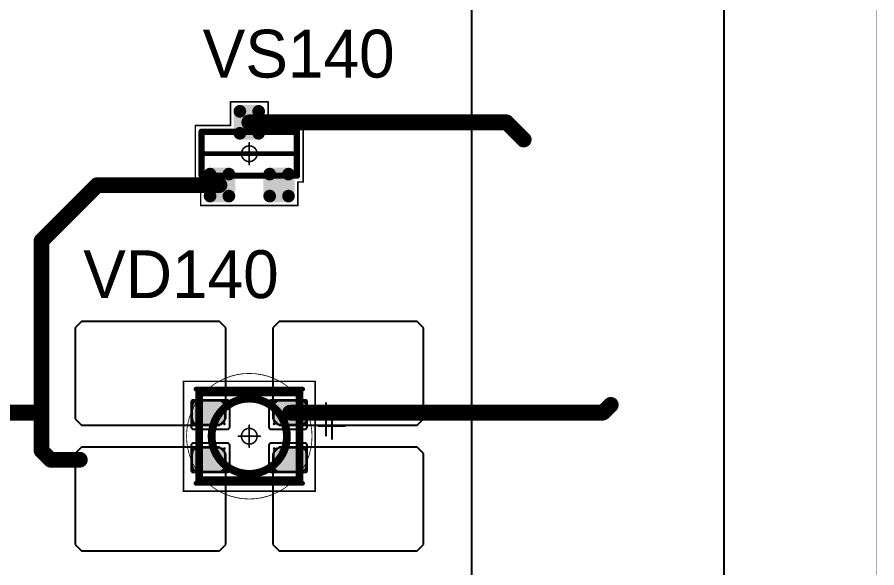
# Model space of a CAD drawing. Header units: millimetres. Extents: x 0 to 400, y 0 to 511.
# Drawn here: x 372.6 to 400.01, y 57.31 to 74.85 of the extents above; entities that cross this region are included whole.
import ezdxf

# ---------------------------------------------------------------- set-up
doc = ezdxf.new("R2010")
doc.units = ezdxf.units.MM
for name, color, linetype in [('Mechanical10', 56, 'Continuous'), ('Mechanical13', 56, 'Continuous'), ('Mechanical15', 56, 'Continuous'), ('Mechanical2', 216, 'Continuous'), ('TopLayer', 1, 'Continuous'), ('TopOverlay', 2, 'Continuous'), ('TopPaste', 8, 'Continuous'), ('TopSolder', 216, 'Continuous')]:
    doc.layers.add(name, color=color, linetype=linetype)

# ---------------------------------------------------------------- blocks, each defined once
blk = doc.blocks.new('SOT23_457')
at = {"layer": 'Mechanical13', "const_width": 0.1999996}
for points in [[(-0.7000011399999999, 1.52008078), (0.7000011399999999, 1.52008078)], [(-0.7000011399999999, 1.52008078), (-0.7000011399999999, -1.51991822)], [(0.7000011399999999, 1.52008078), (0.7000011399999999, -1.51991822)], [(-0.7000011399999999, -1.51991822), (0.7000011399999999, -1.51991822)]]:
    blk.add_lwpolyline(points, dxfattribs=at)
at = {"layer": 'Mechanical13', "const_width": 0.0999998}
for points in [[(-0.75000104, 1.52008078, 1), (-0.65000124, 1.52008078, 1)], [(-0.75000104, 1.52008078, 1), (-0.65000124, 1.52008078, 1)], [(0.65000124, 1.52008078, 1), (0.75000104, 1.52008078, 1)], [(0.65000124, 1.52008078, 1), (0.75000104, 1.52008078, 1)], [(-0.75000104, -1.51991822, 1), (-0.65000124, -1.51991822, 1)], [(-0.75000104, -1.51991822, 1), (-0.65000124, -1.51991822, 1)], [(0.65000124, -1.51991822, 1), (0.75000104, -1.51991822, 1)], [(0.65000124, -1.51991822, 1), (0.75000104, -1.51991822, 1)]]:
    blk.add_lwpolyline(points, format="xyb", close=True, dxfattribs=at)
at = {"layer": 'Mechanical15', "const_width": 0.0499999}
for points in [[(-0.90000074, 1.72008038), (-0.90000074, 1.55008072)], [(-0.90000074, 1.72008038), (0.90000074, 1.72008038)], [(0.90000074, 1.72008038), (0.90000074, 0.6000800799999999)], [(-1.64999924, 1.55008072), (-1.64999924, -1.54991816)], [(-1.64999924, 1.55008072), (-0.90000074, 1.55008072)], [(0.90000074, 0.6000800799999999), (1.64999924, 0.6000800799999999)], [(1.64999924, 0.6000800799999999), (1.64999924, -0.59991752)], [(0, 0.35008058), (0, -0.34991802)], [(-0.3499993, 8.128e-05), (0.3499993, 8.128e-05)], [(0.90000074, -0.59991752), (1.64999924, -0.59991752)], [(0.90000074, -0.59991752), (0.90000074, -1.71991782)], [(-1.64999924, -1.54991816), (-0.90000074, -1.54991816)], [(-0.90000074, -1.54991816), (-0.90000074, -1.71991782)], [(-0.90000074, -1.71991782), (0.90000074, -1.71991782)]]:
    blk.add_lwpolyline(points, dxfattribs=at)
at = {"layer": 'Mechanical15'}
for points, const_width in [([(-0.9125000799999999, 1.72008038, 1), (-0.8875014, 1.72008038, 1)], 0.02499868), ([(-0.9125000799999999, 1.72008038, 1), (-0.8875014, 1.72008038, 1)], 0.02499868), ([(0.8875014, 1.72008038, 1), (0.9125000799999999, 1.72008038, 1)], 0.02499868), ([(0.8875014, 1.72008038, 1), (0.9125000799999999, 1.72008038, 1)], 0.02499868), ([(-1.66249858, 1.55008072, 1), (-1.6374999, 1.55008072, 1)], 0.02499868), ([(-1.66249858, 1.55008072, 1), (-1.6374999, 1.55008072, 1)], 0.02499868), ([(-0.9125000799999999, 1.55008072, 1), (-0.8875014, 1.55008072, 1)], 0.02499868), ([(-0.9125000799999999, 1.55008072, 1), (-0.8875014, 1.55008072, 1)], 0.02499868), ([(0.8875014, 0.6000800799999999, 1), (0.9125000799999999, 0.6000800799999999, 1)], 0.02499868), ([(0.8875014, 0.6000800799999999, 1), (0.9125000799999999, 0.6000800799999999, 1)], 0.02499868), ([(1.6374999, 0.6000800799999999, 1), (1.66249858, 0.6000800799999999, 1)], 0.02499868), ([(1.6374999, 0.6000800799999999, 1), (1.66249858, 0.6000800799999999, 1)], 0.02499868), ([(0.2499995, 8.128e-05, 1), (-0.2499995, 8.128e-05, 1)], 0.0499999), ([(-0.01249934, 0.35008058, 1), (0.01249934, 0.35008058, 1)], 0.02499868), ([(-0.36249864, 8.128e-05, 1), (-0.33749996, 8.128e-05, 1)], 0.02499868), ([(-0.26249884, 8.128e-05, 1), (-0.23750016, 8.128e-05, 1)], 0.02499868), ([(0.23750016, 8.128e-05, 1), (0.26249884, 8.128e-05, 1)], 0.02499868), ([(0.33749996, 8.128e-05, 1), (0.36249864, 8.128e-05, 1)], 0.02499868), ([(-0.01249934, -0.34991802, 1), (0.01249934, -0.34991802, 1)], 0.02499868), ([(0.8875014, -0.59991752, 1), (0.9125000799999999, -0.59991752, 1)], 0.02499868), ([(0.8875014, -0.59991752, 1), (0.9125000799999999, -0.59991752, 1)], 0.02499868), ([(1.6374999, -0.59991752, 1), (1.66249858, -0.59991752, 1)], 0.02499868), ([(1.6374999, -0.59991752, 1), (1.66249858, -0.59991752, 1)], 0.02499868), ([(-1.66249858, -1.54991816, 1), (-1.6374999, -1.54991816, 1)], 0.02499868), ([(-1.66249858, -1.54991816, 1), (-1.6374999, -1.54991816, 1)], 0.02499868), ([(-0.9125000799999999, -1.54991816, 1), (-0.8875014, -1.54991816, 1)], 0.02499868), ([(-0.9125000799999999, -1.54991816, 1), (-0.8875014, -1.54991816, 1)], 0.02499868), ([(-0.9125000799999999, -1.71991782, 1), (-0.8875014, -1.71991782, 1)], 0.02499868), ([(-0.9125000799999999, -1.71991782, 1), (-0.8875014, -1.71991782, 1)], 0.02499868), ([(0.8875014, -1.71991782, 1), (0.9125000799999999, -1.71991782, 1)], 0.02499868), ([(0.8875014, -1.71991782, 1), (0.9125000799999999, -1.71991782, 1)], 0.02499868)]:
    blk.add_lwpolyline(points, format="xyb", close=True, dxfattribs=dict(at, const_width=const_width))
at = {"layer": 'TopLayer', "const_width": 0.0999998}
for points in [[(-1.39999974, 1.25008132, 1), (-1.29999994, 1.25008132, 1)], [(-0.7000011399999999, 1.25008132, 1), (-0.6000013399999999, 1.25008132, 1)], [(-1.39999974, 0.65008252, 1), (-1.29999994, 0.65008252, 1)], [(-0.7000011399999999, 0.65008252, 1), (-0.6000013399999999, 0.65008252, 1)], [(0.6000013399999999, 0.30008068, 1), (0.7000011399999999, 0.30008068, 1)], [(1.29999994, 0.30008068, 1), (1.39999974, 0.30008068, 1)], [(0.6000013399999999, -0.29991812, 1), (0.7000011399999999, -0.29991812, 1)], [(1.29999994, -0.29991812, 1), (1.39999974, -0.29991812, 1)], [(-1.39999974, -0.64991996, 1), (-1.29999994, -0.64991996, 1)], [(-0.7000011399999999, -0.64991996, 1), (-0.6000013399999999, -0.64991996, 1)], [(-1.39999974, -1.24991876, 1), (-1.29999994, -1.24991876, 1)], [(-0.7000011399999999, -1.24991876, 1), (-0.6000013399999999, -1.24991876, 1)]]:
    blk.add_lwpolyline(points, format="xyb", close=True, dxfattribs=at)
at = {"layer": 'TopLayer'}
for points in [[(-1.44999964, 1.25008132), (-1.44999964, 0.65008252), (-0.55000144, 1.25008132), (-0.55000144, 0.65008252)], [(-1.34999984, 1.35008112), (-1.34999984, 0.55008272), (-0.65000124, 1.35008112), (-0.65000124, 0.55008272)], [(0.55000144, 0.30008068), (0.55000144, -0.29991812), (1.44999964, 0.30008068), (1.44999964, -0.29991812)], [(0.65000124, 0.40008048), (0.65000124, -0.39991792), (1.34999984, 0.40008048), (1.34999984, -0.39991792)], [(-1.44999964, -0.64991996), (-1.44999964, -1.24991876), (-0.55000144, -0.64991996), (-0.55000144, -1.24991876)], [(-1.34999984, -0.54992016), (-1.34999984, -1.34991856), (-0.65000124, -0.54992016), (-0.65000124, -1.34991856)]]:
    blk.add_solid(points, dxfattribs=at)
at = {"layer": 'TopOverlay', "const_width": 0.1499997}
blk.add_lwpolyline([(0, 1.49999954), (0, -1.49999954)], dxfattribs=at)
at = {"layer": 'TopOverlay', "const_width": 0.07499858}
for points in [[(-0.03750056, 1.49999954, 1), (0.03750056, 1.49999954, 1)], [(-0.03750056, -1.49999954, 1), (0.03750056, -1.49999954, 1)]]:
    blk.add_lwpolyline(points, format="xyb", close=True, dxfattribs=at)
at = {"layer": 'TopPaste', "const_width": 0.07499858}
for points in [[(-1.38749786, 1.25008132, 1), (-1.31250182, 1.25008132, 1)], [(-0.68749926, 1.25008132, 1), (-0.61250322, 1.25008132, 1)], [(-1.38749786, 0.65008252, 1), (-1.31250182, 0.65008252, 1)], [(-0.68749926, 0.65008252, 1), (-0.61250322, 0.65008252, 1)], [(0.61250322, 0.30008068, 1), (0.68749926, 0.30008068, 1)], [(1.31250182, 0.30008068, 1), (1.38749786, 0.30008068, 1)], [(0.61250322, -0.29991812, 1), (0.68749926, -0.29991812, 1)], [(1.31250182, -0.29991812, 1), (1.38749786, -0.29991812, 1)], [(-1.38749786, -0.64991996, 1), (-1.31250182, -0.64991996, 1)], [(-0.68749926, -0.64991996, 1), (-0.61250322, -0.64991996, 1)], [(-1.38749786, -1.24991876, 1), (-1.31250182, -1.24991876, 1)], [(-0.68749926, -1.24991876, 1), (-0.61250322, -1.24991876, 1)]]:
    blk.add_lwpolyline(points, format="xyb", close=True, dxfattribs=at)
at = {"layer": 'TopPaste'}
for points in [[(-1.42499842, 1.25008132), (-1.42499842, 0.65008252), (-0.5750026599999999, 1.25008132), (-0.5750026599999999, 0.65008252)], [(-1.34999984, 1.3250799), (-1.34999984, 0.57508394), (-0.65000124, 1.3250799), (-0.65000124, 0.57508394)], [(0.5750026599999999, 0.30008068), (0.5750026599999999, -0.29991812), (1.42499842, 0.30008068), (1.42499842, -0.29991812)], [(0.65000124, 0.37507926), (0.65000124, -0.3749166999999999), (1.34999984, 0.37507926), (1.34999984, -0.3749166999999999)], [(-1.42499842, -0.64991996), (-1.42499842, -1.24991876), (-0.5750026599999999, -0.64991996), (-0.5750026599999999, -1.24991876)], [(-1.34999984, -0.57492138), (-1.34999984, -1.32491734), (-0.65000124, -0.57492138), (-0.65000124, -1.32491734)]]:
    blk.add_solid(points, dxfattribs=at)
at = {"layer": 'TopSolder', "const_width": 0.2015998}
for points in [[(-1.45079974, 1.25008132, 1), (-1.24919994, 1.25008132, 1)], [(-0.75080114, 1.25008132, 1), (-0.5492013399999999, 1.25008132, 1)], [(-1.45079974, 0.65008252, 1), (-1.24919994, 0.65008252, 1)], [(-0.75080114, 0.65008252, 1), (-0.5492013399999999, 0.65008252, 1)], [(0.5492013399999999, 0.30008068, 1), (0.75080114, 0.30008068, 1)], [(1.24919994, 0.30008068, 1), (1.45079974, 0.30008068, 1)], [(0.5492013399999999, -0.29991812, 1), (0.75080114, -0.29991812, 1)], [(1.24919994, -0.29991812, 1), (1.45079974, -0.29991812, 1)], [(-1.45079974, -0.64991996, 1), (-1.24919994, -0.64991996, 1)], [(-0.75080114, -0.64991996, 1), (-0.5492013399999999, -0.64991996, 1)], [(-1.45079974, -1.24991876, 1), (-1.24919994, -1.24991876, 1)], [(-0.75080114, -1.24991876, 1), (-0.5492013399999999, -1.24991876, 1)]]:
    blk.add_lwpolyline(points, format="xyb", close=True, dxfattribs=at)
at = {"layer": 'TopSolder'}
for points in [[(-1.34999984, 1.45168112), (-1.34999984, 0.44848272), (-0.65000124, 1.45168112), (-0.65000124, 0.44848272)], [(-1.55159964, 1.25008132), (-1.55159964, 0.65008252), (-0.4484014399999999, 1.25008132), (-0.4484014399999999, 0.65008252)], [(0.4484014399999999, 0.30008068), (0.4484014399999999, -0.29991812), (1.55159964, 0.30008068), (1.55159964, -0.29991812)], [(0.65000124, 0.50168048), (0.65000124, -0.50151792), (1.34999984, 0.50168048), (1.34999984, -0.50151792)], [(-1.34999984, -0.44832016), (-1.34999984, -1.45151856), (-0.65000124, -0.44832016), (-0.65000124, -1.45151856)], [(-1.55159964, -0.64991996), (-1.55159964, -1.24991876), (-0.4484014399999999, -0.64991996), (-0.4484014399999999, -1.24991876)]]:
    blk.add_solid(points, dxfattribs=at)
blk = doc.blocks.new('E65F_661')
at = {"layer": 'Mechanical13'}
for p, q in [((2.44058186, 1.07119928), (2.44058186, 0)), ((1.90498222, 0.5355996399999999), (2.9761815, 0.5355996399999999))]:
    blk.add_line(p, q, dxfattribs=at)
at = {"layer": 'Mechanical13', "const_width": 0.2499995}
for points in [[(-1.60001712, -1.39999974), (-1.60001712, 1.39999974)], [(-1.60001712, 1.39999974), (1.59998156, 1.39999974)], [(1.59998156, -1.39999974), (1.59998156, 1.39999974)], [(-1.60001712, -1.39999974), (1.59998156, -1.39999974)]]:
    blk.add_lwpolyline(points, dxfattribs=at)
at = {"layer": 'Mechanical13'}
for points, const_width in [([(-1.66251636, 1.39999974, 1), (-1.53751788, 1.39999974, 1)], 0.12499848), ([(-1.66251636, 1.39999974, 1), (-1.53751788, 1.39999974, 1)], 0.12499848), ([(1.53748232, 1.39999974, 1), (1.6624808, 1.39999974, 1)], 0.12499848), ([(1.53748232, 1.39999974, 1), (1.6624808, 1.39999974, 1)], 0.12499848), ([(1.19998236, 0, 1), (-1.20001792, 0, 1)], 0.2499995), ([(-1.26251716, 0, 1), (-1.13751868, 0, 1)], 0.12499848), ([(1.13748312, 0, 1), (1.2624816, 0, 1)], 0.12499848), ([(-1.66251636, -1.39999974, 1), (-1.53751788, -1.39999974, 1)], 0.12499848), ([(-1.66251636, -1.39999974, 1), (-1.53751788, -1.39999974, 1)], 0.12499848), ([(1.53748232, -1.39999974, 1), (1.6624808, -1.39999974, 1)], 0.12499848), ([(1.53748232, -1.39999974, 1), (1.6624808, -1.39999974, 1)], 0.12499848)]:
    blk.add_lwpolyline(points, format="xyb", close=True, dxfattribs=dict(at, const_width=const_width))
at = {"layer": 'Mechanical15', "const_width": 0.0499999}
for points in [[(-2.10003644, 1.75000158), (2.09996532, 1.74999904)], [(-2.10003644, -1.75000158), (-2.10003644, 1.75000158)], [(2.09996532, -1.74999904), (2.09996532, 1.74999904)], [(-1.778e-05, -0.3499993), (-1.778e-05, 0.3499993)], [(-1.778e-05, -0.3499993), (-1.778e-05, 0.3499993)], [(-0.35003486, 1.778e-05), (0.34996374, 1.778e-05)], [(-0.35001708, 0), (0.34998152, 0)], [(-2.10003644, -1.75000158), (2.09996532, -1.74999904)]]:
    blk.add_lwpolyline(points, dxfattribs=at)
at = {"layer": 'Mechanical15'}
for points, const_width in [([(-2.11253578, 1.75000158, 1), (-2.0875371, 1.75000158, 1)], 0.02499868), ([(-2.11253578, 1.75000158, 1), (-2.0875371, 1.75000158, 1)], 0.02499868), ([(2.08746598, 1.74999904, 1), (2.11246466, 1.74999904, 1)], 0.02499868), ([(2.08746598, 1.74999904, 1), (2.11246466, 1.74999904, 1)], 0.02499868), ([(0.24996394, 1.778e-05, 1), (-0.25003506, 1.778e-05, 1)], 0.0499999), ([(0.24998172, 0, 1), (-0.25001728, 0, 1)], 0.0499999), ([(-0.01251712, 0.3499993, 1), (0.01248156, 0.3499993, 1)], 0.02499868), ([(-0.01251712, 0.3499993, 1), (0.01248156, 0.3499993, 1)], 0.02499868), ([(-0.3625342, 1.778e-05, 1), (-0.33753552, 1.778e-05, 1)], 0.02499868), ([(-0.36251642, 0, 1), (-0.33751774, 0, 1)], 0.02499868), ([(-0.2625344, 1.778e-05, 1), (-0.23753572, 1.778e-05, 1)], 0.02499868), ([(-0.26251662, 0, 1), (-0.23751794, 0, 1)], 0.02499868), ([(0.2374646, 1.778e-05, 1), (0.26246328, 1.778e-05, 1)], 0.02499868), ([(0.23748238, 0, 1), (0.26248106, 0, 1)], 0.02499868), ([(0.3374643999999999, 1.778e-05, 1), (0.36246308, 1.778e-05, 1)], 0.02499868), ([(0.33748218, 0, 1), (0.36248086, 0, 1)], 0.02499868), ([(-0.01251712, -0.3499993, 1), (0.01248156, -0.3499993, 1)], 0.02499868), ([(-0.01251712, -0.3499993, 1), (0.01248156, -0.3499993, 1)], 0.02499868), ([(-2.11253578, -1.75000158, 1), (-2.0875371, -1.75000158, 1)], 0.02499868), ([(-2.11253578, -1.75000158, 1), (-2.0875371, -1.75000158, 1)], 0.02499868), ([(2.08746598, -1.74999904, 1), (2.11246466, -1.74999904, 1)], 0.02499868), ([(2.08746598, -1.74999904, 1), (2.11246466, -1.74999904, 1)], 0.02499868)]:
    blk.add_lwpolyline(points, format="xyb", close=True, dxfattribs=dict(at, const_width=const_width))
at = {"layer": 'TopLayer'}
for p, q in [((-5.35001724, 3.64999778), (-5.55001684, 3.44999818)), ((-0.9500158799999998, 3.650002859999999), (-5.35001724, 3.65000032)), ((-5.35001724, 3.65000032), (-5.35001724, 3.64999778)), ((-0.75001374, 3.45000072), (-0.9500158799999998, 3.650002859999999)), ((0.9499803199999999, 3.64999778), (0.7499807199999999, 3.44999818)), ((5.34997914, 3.65000032), (0.9499803199999999, 3.650002859999999)), ((0.9499803199999999, 3.650002859999999), (0.9499803199999999, 3.64999778)), ((5.54997874, 3.45000072), (5.34997914, 3.65000032)), ((-5.55001684, 3.44999818), (-5.54973236, 3.4497137)), ((-5.54973236, 3.4497137), (-5.54973236, 0.5499989)), ((-0.75001628, 0.54999636), (-0.75001374, 3.45000072)), ((0.7499807199999999, 3.44999818), (0.7502652, 3.4497137)), ((0.7502652, 3.4497137), (0.7502652, 0.5499989)), ((5.54998128, 0.54999636), (5.54997874, 3.45000072)), ((-5.54973236, 0.5499989), (-5.35001724, 0.3499993)), ((-0.9500158799999998, 0.3499993), (-0.75001628, 0.54999636)), ((0.7502652, 0.5499989), (0.9499803199999999, 0.3499993)), ((5.349981679999999, 0.3499993), (5.54998128, 0.54999636)), ((-5.35001724, 0.3499993), (-0.9500158799999998, 0.3499993)), ((0.9499803199999999, 0.3499993), (5.349981679999999, 0.3499993)), ((-5.35001724, -0.35000184), (-5.55001684, -0.55000144)), ((-0.9500158799999998, -0.3499993), (-5.35001724, -0.3499993)), ((-5.35001724, -0.3499993), (-5.35001724, -0.35000184)), ((-0.75001628, -0.54999636), (-0.9500158799999998, -0.3499993)), ((0.9499803199999999, -0.35000184), (0.7499807199999999, -0.55000144)), ((5.349981679999999, -0.3499993), (0.9499803199999999, -0.3499993)), ((0.9499803199999999, -0.3499993), (0.9499803199999999, -0.35000184)), ((5.54998128, -0.54999636), (5.349981679999999, -0.3499993)), ((-5.55001684, -0.55000144), (-5.54973236, -0.55028592)), ((-5.54973236, -0.55028592), (-5.54973236, -3.45000072)), ((-0.75001374, -3.45000072), (-0.75001628, -0.54999636)), ((0.7499807199999999, -0.55000144), (0.7502652, -0.55028592)), ((0.7502652, -0.55028592), (0.7502652, -3.45000072)), ((5.54997874, -3.45000072), (5.54998128, -0.54999636)), ((-5.54973236, -3.45000072), (-5.35001724, -3.65000032)), ((-0.9500158799999998, -3.650002859999999), (-0.75001374, -3.45000072)), ((0.7502652, -3.45000072), (0.9499803199999999, -3.650002859999999)), ((5.34997914, -3.65000032), (5.54997874, -3.45000072)), ((-5.35001724, -3.65000032), (-0.9500158799999998, -3.650002859999999)), ((0.9499803199999999, -3.650002859999999), (5.34997914, -3.65000032))]:
    blk.add_line(p, q, dxfattribs=at)
at = {"layer": 'TopLayer', "const_width": 0.03999991999999999}
for points in [[(-1.82994554, 1.11000032, 1), (-1.78994562, 1.11000032, 1)], [(-0.8099475799999999, 1.11000032, 1), (-0.7699476599999999, 1.11000032, 1)], [(0.77005434, 1.11000032, 1), (0.81005426, 1.11000032, 1)], [(1.7900523, 1.11000032, 1), (1.83005222, 1.11000032, 1)], [(-1.82994554, 0.39000176, 1), (-1.78994562, 0.39000176, 1)], [(-0.8099475799999999, 0.39000176, 1), (-0.7699476599999999, 0.39000176, 1)], [(0.77005434, 0.39000176, 1), (0.81005426, 0.39000176, 1)], [(1.7900523, 0.39000176, 1), (1.83005222, 0.39000176, 1)], [(-1.82994554, -0.39000176, 1), (-1.78994562, -0.39000176, 1)], [(-0.8099475799999999, -0.39000176, 1), (-0.7699476599999999, -0.39000176, 1)], [(0.77005434, -0.39000176, 1), (0.81005426, -0.39000176, 1)], [(1.7900523, -0.39000176, 1), (1.83005222, -0.39000176, 1)], [(-1.82994554, -1.11000032, 1), (-1.78994562, -1.11000032, 1)], [(-0.8099475799999999, -1.11000032, 1), (-0.7699476599999999, -1.11000032, 1)], [(0.77005434, -1.11000032, 1), (0.81005426, -1.11000032, 1)], [(1.7900523, -1.11000032, 1), (1.83005222, -1.11000032, 1)]]:
    blk.add_lwpolyline(points, format="xyb", close=True, dxfattribs=at)
at = {"layer": 'TopLayer'}
for points in [[(-1.8499455, 1.11000032), (-1.8499455, 0.39000176), (-0.7499477, 1.11000032), (-0.7499477, 0.39000176)], [(-1.80994558, 1.15000024), (-1.80994558, 0.35000184), (-0.78994762, 1.15000024), (-0.78994762, 0.35000184)], [(0.7500543799999999, 1.11000032), (0.7500543799999999, 0.39000176), (1.85005218, 1.11000032), (1.85005218, 0.39000176)], [(0.7900543, 1.15000024), (0.7900543, 0.35000184), (1.81005226, 1.15000024), (1.81005226, 0.35000184)], [(-1.8499455, -0.39000176), (-1.8499455, -1.11000032), (-0.7499477, -0.39000176), (-0.7499477, -1.11000032)], [(-1.80994558, -0.35000184), (-1.80994558, -1.15000024), (-0.78994762, -0.35000184), (-0.78994762, -1.15000024)], [(0.7500543799999999, -0.39000176), (0.7500543799999999, -1.11000032), (1.85005218, -0.39000176), (1.85005218, -1.11000032)], [(0.7900543, -0.35000184), (0.7900543, -1.15000024), (1.81005226, -0.35000184), (1.81005226, -1.15000024)]]:
    blk.add_solid(points, dxfattribs=at)
at = {"layer": 'TopOverlay'}
for p, q in [((2.62846312, 0.75696064), (2.62846312, -0.0999998)), ((2.1999829, 0.32848042), (3.05694334, 0.32848042))]:
    blk.add_line(p, q, dxfattribs=at)
at = {"layer": 'TopOverlay', "const_width": 0.1499997}
for points in [[(-1.70001692, 1.49999954), (1.69998136, 1.49999954)], [(-1.70001692, -1.49999954), (1.69998136, -1.49999954)]]:
    blk.add_lwpolyline(points, dxfattribs=at)
at = {"layer": 'TopOverlay', "const_width": 0.07499858}
for points in [[(-1.73751748, 1.49999954, 1), (-1.66251636, 1.49999954, 1)], [(1.6624808, 1.49999954, 1), (1.73748192, 1.49999954, 1)], [(-1.73751748, -1.49999954, 1), (-1.66251636, -1.49999954, 1)], [(1.6624808, -1.49999954, 1), (1.73748192, -1.49999954, 1)]]:
    blk.add_lwpolyline(points, format="xyb", close=True, dxfattribs=at)
at = {"layer": 'TopPaste'}
for p, q in [((-1.7106773, 1.11412274), (-1.77269648, 1.0726801)), ((-1.63751768, 1.1286744), (-1.7106773, 1.11412274)), ((-0.96251776, 1.1286744), (-1.63751768, 1.1286744)), ((-0.8893581399999999, 1.11412274), (-0.96251776, 1.1286744)), ((-0.82733896, 1.0726801), (-0.8893581399999999, 1.11412274)), ((0.88932258, 1.11412274), (0.8273034, 1.0726801)), ((0.9624822000000001, 1.1286744), (0.88932258, 1.11412274)), ((1.63748212, 1.1286744), (0.9624822000000001, 1.1286744)), ((1.71064174, 1.11412274), (1.63748212, 1.1286744)), ((1.77266092, 1.0726801), (1.71064174, 1.11412274)), ((-1.81413912, 1.01066092), (-1.82869078, 0.9375012999999999)), ((-1.82869078, 0.9375012999999999), (-1.82869078, 0.56250078)), ((-1.77269648, 1.0726801), (-1.81413912, 1.01066092)), ((-0.78589632, 1.01066092), (-0.82733896, 1.0726801)), ((-0.7713446599999999, 0.9375012999999999), (-0.78589632, 1.01066092)), ((-0.7713446599999999, 0.56250078), (-0.7713446599999999, 0.9375012999999999)), ((0.7858607599999999, 1.01066092), (0.7713091, 0.9375012999999999)), ((0.7713091, 0.9375012999999999), (0.7713091, 0.56250078)), ((0.8273034, 1.0726801), (0.7858607599999999, 1.01066092)), ((1.81410356, 1.01066092), (1.77266092, 1.0726801)), ((1.82865522, 0.9375012999999999), (1.81410356, 1.01066092)), ((1.82865522, 0.56250078), (1.82865522, 0.9375012999999999)), ((-1.82869078, 0.56250078), (-1.81413912, 0.4893386199999999)), ((-0.78589632, 0.4893386199999999), (-0.7713446599999999, 0.56250078)), ((0.7713091, 0.56250078), (0.7858633, 0.4893411599999999)), ((1.8141061, 0.4893411599999999), (1.82865522, 0.56250078)), ((-1.81413912, 0.4893386199999999), (-1.77269648, 0.42732198)), ((-1.77269648, 0.42732198), (-1.7106773, 0.3858768)), ((-1.7106773, 0.3858768), (-1.63751768, 0.3713251399999999)), ((-1.63751768, 0.3713251399999999), (-0.96251776, 0.3713251399999999)), ((-0.96251776, 0.3713251399999999), (-0.8893581399999999, 0.3858768)), ((-0.8893581399999999, 0.3858768), (-0.82733896, 0.42732198)), ((-0.82733896, 0.42732198), (-0.78589632, 0.4893386199999999)), ((0.7858633, 0.4893411599999999), (0.8273034, 0.42732198)), ((0.8273034, 0.42732198), (0.88932258, 0.38587934)), ((0.88932258, 0.38587934), (0.9624822000000001, 0.3713251399999999)), ((0.9624822000000001, 0.3713251399999999), (1.63748212, 0.37132768)), ((1.63748212, 0.37132768), (1.71064174, 0.3858768)), ((1.71064174, 0.3858768), (1.77266092, 0.42732198)), ((1.77266092, 0.42732198), (1.8141061, 0.4893411599999999)), ((-1.81413912, -0.4893386199999999), (-1.82869078, -0.56250078)), ((-1.77269648, -0.42732198), (-1.81413912, -0.4893386199999999)), ((-1.7106773, -0.3858768), (-1.77269648, -0.42732198)), ((-1.63751768, -0.3713251399999999), (-1.7106773, -0.3858768)), ((-0.96251776, -0.3713251399999999), (-1.63751768, -0.3713251399999999)), ((-0.8893581399999999, -0.3858768), (-0.96251776, -0.3713251399999999)), ((-0.82733896, -0.42732198), (-0.8893581399999999, -0.3858768)), ((-0.78589632, -0.4893386199999999), (-0.82733896, -0.42732198)), ((-0.7713446599999999, -0.56250078), (-0.78589632, -0.4893386199999999)), ((0.7858633, -0.4893411599999999), (0.7713091, -0.56250078)), ((0.8273034, -0.42732198), (0.7858633, -0.4893411599999999)), ((0.88932258, -0.38587934), (0.8273034, -0.42732198)), ((0.9624822000000001, -0.3713251399999999), (0.88932258, -0.38587934)), ((1.63748212, -0.37132768), (0.9624822000000001, -0.3713251399999999)), ((1.71064174, -0.3858768), (1.63748212, -0.37132768)), ((1.77266092, -0.42732198), (1.71064174, -0.3858768)), ((1.8141061, -0.4893411599999999), (1.77266092, -0.42732198)), ((1.82865522, -0.56250078), (1.8141061, -0.4893411599999999)), ((-1.82869078, -0.56250078), (-1.82869078, -0.9375012999999999)), ((-0.7713446599999999, -0.9375012999999999), (-0.7713446599999999, -0.56250078)), ((0.7713091, -0.56250078), (0.7713091, -0.9375012999999999)), ((1.82865522, -0.9375012999999999), (1.82865522, -0.56250078)), ((-1.82869078, -0.9375012999999999), (-1.81413912, -1.01066092)), ((-1.81413912, -1.01066092), (-1.77269648, -1.0726801)), ((-1.77269648, -1.0726801), (-1.7106773, -1.11412274)), ((-0.8893581399999999, -1.11412274), (-0.82733896, -1.0726801)), ((-0.82733896, -1.0726801), (-0.78589632, -1.01066092)), ((-0.78589632, -1.01066092), (-0.7713446599999999, -0.9375012999999999)), ((0.7713091, -0.9375012999999999), (0.7858607599999999, -1.01066092)), ((0.7858607599999999, -1.01066092), (0.8273034, -1.0726801)), ((0.8273034, -1.0726801), (0.88932258, -1.11412274)), ((1.71064174, -1.11412274), (1.77266092, -1.0726801)), ((1.77266092, -1.0726801), (1.81410356, -1.01066092)), ((1.81410356, -1.01066092), (1.82865522, -0.9375012999999999)), ((-1.7106773, -1.11412274), (-1.63751768, -1.1286744)), ((-1.63751768, -1.1286744), (-0.96251776, -1.1286744)), ((-0.96251776, -1.1286744), (-0.8893581399999999, -1.11412274)), ((0.88932258, -1.11412274), (0.9624822000000001, -1.1286744)), ((0.9624822000000001, -1.1286744), (1.63748212, -1.1286744)), ((1.63748212, -1.1286744), (1.71064174, -1.11412274))]:
    blk.add_line(p, q, dxfattribs=at)
at = {"layer": 'TopSolder'}
for p, q in [((-1.84997598, 1.10063026), (-1.8500344, 1.1005693)), ((-1.8500344, 1.1005693), (-1.8500344, 0.3005455)), ((-1.84997344, 1.11056928), (-1.84997598, 1.10063026)), ((-1.84236106, 1.12892586), (-1.84997344, 1.11056928)), ((-1.82830216, 1.1429746), (-1.84236106, 1.12892586)), ((-1.80993796, 1.15057174), (-1.82830216, 1.1429746)), ((-1.80000148, 1.15056666), (-1.80993796, 1.15057174)), ((-0.7000443199999999, 1.15057174), (-1.80000148, 1.15056666)), ((-0.68512436, 1.15057174), (-0.7000443199999999, 1.1505692)), ((-0.7000443199999999, 1.1505692), (-0.7000443199999999, 1.15057174)), ((-0.6575552, 1.1391519), (-0.68512436, 1.15057174)), ((-0.63645542, 1.11805466), (-0.6575552, 1.1391519)), ((-0.6250355799999999, 1.0904855), (-0.63645542, 1.11805466)), ((0.6363843, 1.11804196), (0.6249746199999999, 1.09047534)), ((0.6574764599999999, 1.13914174), (0.6363843, 1.11804196)), ((0.68503546, 1.15056666), (0.6574764599999999, 1.13914174)), ((0.69995288, 1.1505692), (0.68503546, 1.15056666)), ((1.79996846, 1.15056412), (0.69995288, 1.1505692)), ((1.799971, 1.1505565), (1.79996846, 1.15056412)), ((1.80990748, 1.15055904), (1.799971, 1.1505565)), ((1.82826914, 1.14295428), (1.80990748, 1.15055904)), ((1.84232296, 1.12890046), (1.82826914, 1.14295428)), ((1.84992772, 1.11054134), (1.84232296, 1.12890046)), ((1.84992772, 1.10060232), (1.84992772, 1.11054134)), ((1.84995312, 0.30055566), (1.84992772, 1.10060232)), ((-0.62504574, 0.30055566), (-0.6250355799999999, 1.07556808)), ((-0.6250355799999999, 1.07556808), (-0.6250355799999999, 1.0904855)), ((0.6249796999999999, 1.07555538), (0.6249644599999999, 1.07556808)), ((0.6249644599999999, 1.07556808), (0.6249669999999999, 0.3005455)), ((0.6249746199999999, 1.09047534), (0.6249796999999999, 1.07555538)), ((-1.8500344, 0.3005455), (-1.8500344, 0.28563062)), ((-1.8500344, 0.28563062), (-1.83861456, 0.2580767)), ((-0.6364732, 0.25808178), (-0.6250533599999999, 0.28563824)), ((-0.6250533599999999, 0.30055312), (-0.62504574, 0.30055566)), ((-0.6250533599999999, 0.28563824), (-0.6250533599999999, 0.30055312)), ((0.6249669999999999, 0.3005455), (0.62496954, 0.28563062)), ((0.62496954, 0.28563062), (0.6363893799999999, 0.25807416)), ((1.83852566, 0.25807162), (1.8499455, 0.28562808)), ((1.8499455, 0.28562808), (1.84994804, 0.30054296)), ((1.84994804, 0.30054296), (1.84995312, 0.30055566)), ((-1.83861456, 0.2580767), (-1.81751986, 0.23698962)), ((-1.81751986, 0.23698962), (-1.78996086, 0.22557994)), ((-1.78996086, 0.22557994), (-1.77504598, 0.22558248)), ((-1.77504598, 0.22558248), (-1.77504344, 0.22557994)), ((-1.77504344, 0.22557994), (-0.7000443199999999, 0.22557994)), ((-0.7000443199999999, 0.22557994), (-0.6851269, 0.2255774)), ((-0.6851269, 0.2255774), (-0.6575678999999999, 0.23698962)), ((-0.6575678999999999, 0.23698962), (-0.6364732, 0.25808178)), ((0.6363893799999999, 0.25807416), (0.6574866199999999, 0.23698708)), ((0.6574866199999999, 0.23698708), (0.6850481599999999, 0.2255774)), ((0.6850481599999999, 0.2255774), (0.6999604999999999, 0.22558248)), ((0.6999604999999999, 0.22558248), (0.69995542, 0.2255774)), ((0.69995542, 0.2255774), (1.77495708, 0.22557994)), ((1.77495708, 0.22557994), (1.78986942, 0.22557486)), ((1.78986942, 0.22557486), (1.81743096, 0.23698454)), ((1.81743096, 0.23698454), (1.83852566, 0.25807162)), ((-1.83860186, -0.25694386), (-1.8500217, -0.28450286)), ((-1.81750716, -0.23585424), (-1.83860186, -0.25694386)), ((-1.78994562, -0.22444202), (-1.81750716, -0.23585424)), ((-1.7750282, -0.22444456), (-1.78994562, -0.22444202)), ((-0.70002654, -0.22444202), (-1.7750282, -0.22444456)), ((-0.68511166, -0.22444202), (-0.70002654, -0.2244471)), ((-0.70002654, -0.2244471), (-0.70002654, -0.22444202)), ((-0.6575526599999999, -0.2358517), (-0.68511166, -0.22444202)), ((-0.63645542, -0.25693878), (-0.6575526599999999, -0.2358517)), ((-0.6250355799999999, -0.28449524), (-0.63645542, -0.25693878)), ((0.63639954, -0.2569464), (0.6249796999999999, -0.28450286)), ((0.65749424, -0.23585424), (0.63639954, -0.2569464)), ((0.68505324, -0.22444202), (0.65749424, -0.23585424)), ((0.69997066, -0.22444456), (0.68505324, -0.22444202)), ((1.77497232, -0.22444202), (0.69997066, -0.22444456)), ((1.77497232, -0.2244471), (1.77497232, -0.22444202)), ((1.7898872, -0.22444456), (1.77497232, -0.2244471)), ((1.8174462, -0.23585424), (1.7898872, -0.22444456)), ((1.8385409, -0.25694132), (1.8174462, -0.23585424)), ((1.84996074, -0.28449524), (1.8385409, -0.25694132)), ((-1.85002424, -0.29941774), (-1.85002932, -1.09943392)), ((-1.8500217, -0.29941774), (-1.85002424, -0.29941774)), ((-1.8500217, -0.28450286), (-1.8500217, -0.29941774)), ((-0.62505844, -1.07443016), (-0.6250355799999999, -0.29940758)), ((-0.6250355799999999, -0.29940758), (-0.6250355799999999, -0.28449524)), ((0.6249746199999999, -0.29941774), (0.6249644599999999, -1.07443016)), ((0.6249796999999999, -0.29942028), (0.6249746199999999, -0.29941774)), ((0.6249796999999999, -0.28450286), (0.6249796999999999, -0.29942028)), ((1.84996074, -0.2994101199999999), (1.84996074, -0.28449524)), ((1.84996328, -1.09943392), (1.84996074, -0.2994101199999999)), ((-0.6364503399999999, -1.11685324), (-0.62505082, -1.08926884)), ((-0.62505082, -1.08926884), (-0.62506352, -1.07434634)), ((-0.62506352, -1.07434634), (-0.62505844, -1.07443016)), ((0.6249644599999999, -1.07443016), (0.6249644599999999, -1.08935012)), ((0.6249644599999999, -1.08935012), (0.63638176, -1.11691928)), ((-1.85002932, -1.09943392), (-1.85002424, -1.1093704)), ((-1.85002424, -1.1093704), (-1.8424017, -1.12772698)), ((-1.8424017, -1.12772698), (-1.82833772, -1.14177064)), ((-1.82833772, -1.14177064), (-1.80996844, -1.1493627)), ((-1.80996844, -1.1493627), (-1.80002942, -1.14935254)), ((-1.80002942, -1.14935254), (-1.80002688, -1.14935254)), ((-1.80002688, -1.14935254), (-0.70002908, -1.14943128)), ((-0.70002908, -1.14943128), (-0.6851040399999999, -1.14942112)), ((-0.6851040399999999, -1.14942112), (-0.6575374199999999, -1.13797588)), ((-0.6575374199999999, -1.13797588), (-0.6364503399999999, -1.11685324)), ((0.63638176, -1.11691928), (0.65748154, -1.13801652)), ((0.65748154, -1.13801652), (0.6850507, -1.14943636)), ((0.6850507, -1.14943636), (0.69997066, -1.14943382)), ((0.69997066, -1.14943382), (1.79992782, -1.14943128)), ((0.69997066, -1.14943382), (0.69997066, -1.14943382)), ((1.79992782, -1.14943128), (1.8098643, -1.14943636)), ((1.8098643, -1.14943636), (1.8282285, -1.14183922)), ((1.8282285, -1.14183922), (1.8422874, -1.12779048)), ((1.8422874, -1.12779048), (1.84989978, -1.1094339)), ((1.84989978, -1.1094339), (1.84990232, -1.09949488)), ((1.84990232, -1.09949488), (1.84996328, -1.09943392))]:
    blk.add_line(p, q, dxfattribs=at)

msp = doc.modelspace()

# ---------------------------------------------------------------- linework, layer by layer
at = {"layer": 'Mechanical10', "const_width": 0.009999979999999999}
msp.add_lwpolyline([(400.0000001, 0), (400.0000001, 427.99999998)], dxfattribs=at)
at = {"layer": 'Mechanical2'}
for points, const_width in [([(381.9999979999999, 61.50000145999999, 1), (378.00000092, 61.50000145999999, 1)], 0.0254), ([(379.99975054, 63.5, 1), (380.00024838, 63.5, 1)], 0.00050038), ([(377.99365092, 61.50000145999999, 1), (378.0063509199999, 61.50000145999999, 1)], 0.0127), ([(377.99974946, 61.50000145999999, 1), (378.0002473, 61.50000145999999, 1)], 0.00050038), ([(381.993648, 61.50000145999999, 1), (382.0063479999999, 61.50000145999999, 1)], 0.0127), ([(381.99974908, 61.50000145999999, 1), (382.00024692, 61.50000145999999, 1)], 0.00050038), ([(379.99975054, 59.50000038, 1), (380.00024838, 59.50000038, 1)], 0.00050038)]:
    msp.add_lwpolyline(points, format="xyb", close=True, dxfattribs=dict(at, const_width=const_width))
at = {"layer": 'Mechanical2', "const_width": 0.00100076}
for points in [[(379.99999946, 59.50000038), (379.99999946, 63.5)], [(377.99999838, 61.50000145999999), (381.9999979999999, 61.50000145999999)]]:
    msp.add_lwpolyline(points, dxfattribs=at)
at = {"layer": 'TopLayer'}
for p, q in [((387.10000304, 55.27494659999999), (387.10000304, 345.00221068)), ((395.12566644, 208.79215544), (395.12565374, 51.52570086))]:
    msp.add_line(p, q, dxfattribs=at)
at = {"layer": 'TopLayer', "const_width": 0.499999}
for points in [[(379.99993088, 71.4999967), (388.20000338, 71.4999967)], [(388.20000338, 71.4999967), (388.74999974, 70.95000033999999)], [(373.37500382, 67.7249979), (375.15000154, 69.49999561999999)], [(375.15000154, 69.49999561999999), (379.04993024, 69.49999561999999)], [(373.37500382, 62.24999995999999), (373.37500382, 67.7249979)], [(361.3000521, 62.2500025), (373.37500128, 62.2500025)], [(373.37500128, 62.2500025), (373.37500382, 62.24999995999999)], [(373.37500382, 61.04289036), (373.37500382, 62.24999995999999)], [(381.30005274, 62.2500025), (391.27500358, 62.2500025)], [(391.27500358, 62.2500025), (391.52500054, 62.49999945999999)], [(373.37500382, 61.04289036), (373.66789884, 60.74999534)], [(373.66789884, 60.74999534), (374.60000518, 60.74999534)]]:
    msp.add_lwpolyline(points, dxfattribs=at)
at = {"layer": 'TopLayer', "const_width": 0.2499995}
for points in [[(379.8749324, 71.4999967, 1), (380.12492936, 71.4999967, 1)], [(388.0750049, 71.4999967, 1), (388.32500186, 71.4999967, 1)], [(388.0750049, 71.4999967, 1), (388.32500186, 71.4999967, 1)], [(388.62500126, 70.95000033999999, 1), (388.87499822, 70.95000033999999, 1)], [(375.02500306, 69.49999561999999, 1), (375.27500002, 69.49999561999999, 1)], [(375.02500306, 69.49999561999999, 1), (375.27500002, 69.49999561999999, 1)], [(378.92493176, 69.49999561999999, 1), (379.17492872, 69.49999561999999, 1)], [(373.25000534, 67.7249979, 1), (373.5000022999999, 67.7249979, 1)], [(373.25000534, 67.7249979, 1), (373.5000022999999, 67.7249979, 1)], [(373.2500027999999, 62.2500025, 1), (373.49999976, 62.2500025, 1)], [(373.2500027999999, 62.2500025, 1), (373.49999976, 62.2500025, 1)], [(373.25000534, 62.24999995999999, 1), (373.5000022999999, 62.24999995999999, 1)], [(373.25000534, 62.24999995999999, 1), (373.5000022999999, 62.24999995999999, 1)], [(373.25000534, 62.24999995999999, 1), (373.5000022999999, 62.24999995999999, 1)], [(381.17505426, 62.2500025, 1), (381.4250512199999, 62.2500025, 1)], [(391.1500051, 62.2500025, 1), (391.40000206, 62.2500025, 1)], [(391.1500051, 62.2500025, 1), (391.40000206, 62.2500025, 1)], [(391.40000206, 62.49999945999999, 1), (391.6499990199999, 62.49999945999999, 1)], [(373.25000534, 61.04289036, 1), (373.5000022999999, 61.04289036, 1)], [(373.25000534, 61.04289036, 1), (373.5000022999999, 61.04289036, 1)], [(373.54290036, 60.74999534, 1), (373.79289732, 60.74999534, 1)], [(373.54290036, 60.74999534, 1), (373.79289732, 60.74999534, 1)], [(374.4750067, 60.74999534, 1), (374.72500366, 60.74999534, 1)]]:
    msp.add_lwpolyline(points, format="xyb", close=True, dxfattribs=at)

# ---------------------------------------------------------------- block references
for name, p, rotation in [('SOT23_457', (380.00001216, 70.49999616), 90), ('E65F_661', (379.99999946, 61.50000145999999), 360)]:
    msp.add_blockref(name, p, dxfattribs=dict(rotation=rotation))

# ---------------------------------------------------------------- texts
at = {"layer": 'TopOverlay'}
for s, p in [('VS140', (378.51411216, 72.92569616)), ('VD140', (374.70679948, 65.89940083999998))]:
    msp.add_text(s, height=1.524, dxfattribs=at).set_placement(p)

doc.saveas('drawing.dxf')
